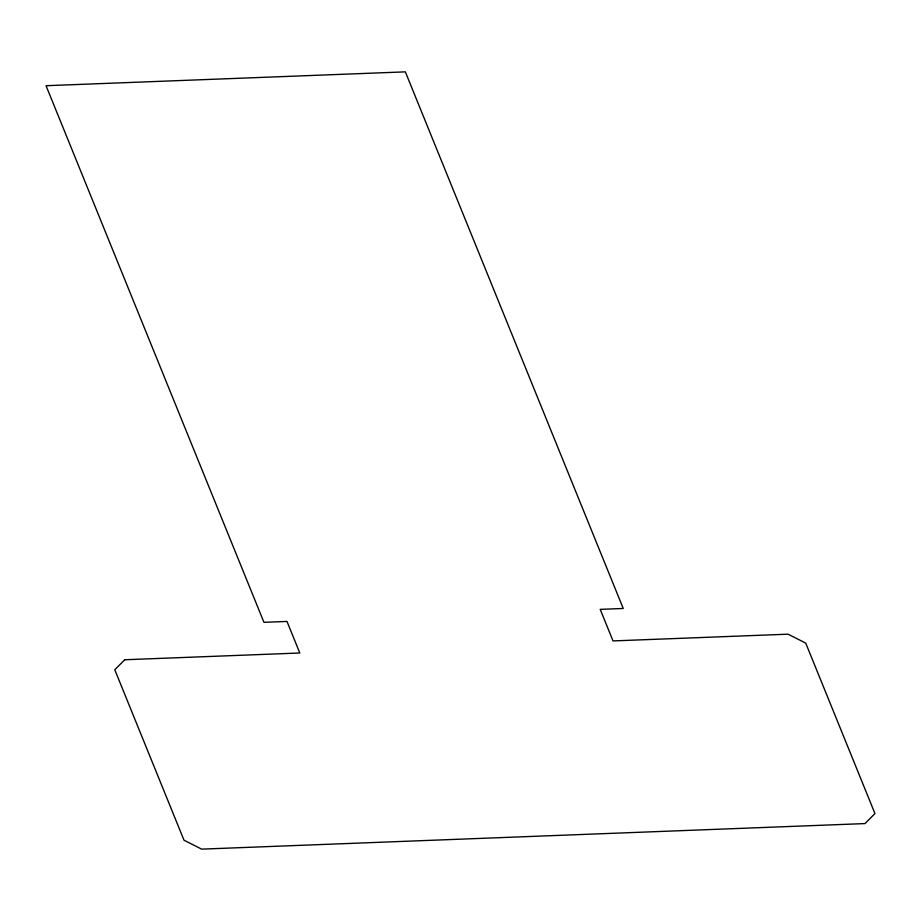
<?xml version="1.0" encoding="UTF-8"?>
<svg xmlns="http://www.w3.org/2000/svg" width="921" height="921" viewBox="0 0 921 921"><rect width="100%" height="100%" fill="white"/><g stroke="black" fill="none" stroke-linecap="round" stroke-linejoin="round"><path stroke-width="1.38" d="M124.761 659.747L114.78 669.751L183.993 840.205L201.664 849.139L864.98 823.581L874.95 813.577L805.737 643.123L788.077 634.178L613.029 640.924L600.216 609.368L623.241 608.47L405.344 71.861L46.05 85.711L263.947 622.32L286.984 621.433L299.797 653.001L124.761 659.747"/></g></svg>
